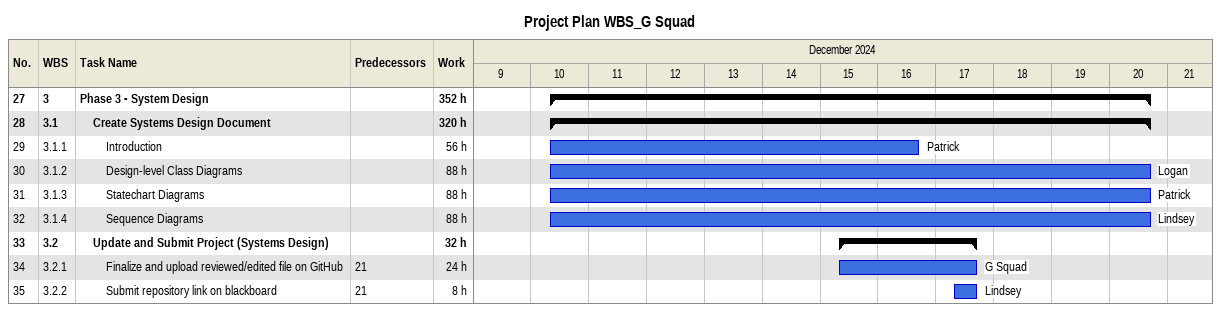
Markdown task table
Project Plan WBS_G Squad

| ID | WBS | Task | Start | Finish | Predecessors | Resources | Work (h) |
|---|---|---|---|---|---|---|---|
| 27 | 3 | **Phase 3 - System Design** | 2024-12-10 | 2024-12-20 |  |  | 352 |
| 28 | 3.1 | **Create Systems Design Document** | 2024-12-10 | 2024-12-20 |  |  | 320 |
| 29 | 3.1.1 | Introduction | 2024-12-10 | 2024-12-16 |  | Patrick | 56 |
| 30 | 3.1.2 | Design-level Class Diagrams | 2024-12-10 | 2024-12-20 |  | Logan | 88 |
| 31 | 3.1.3 | Statechart Diagrams | 2024-12-10 | 2024-12-20 |  | Patrick | 88 |
| 32 | 3.1.4 | Sequence Diagrams | 2024-12-10 | 2024-12-20 |  | Lindsey | 88 |
| 33 | 3.2 | **Update and Submit Project (Systems Design)** | 2024-12-15 | 2024-12-17 |  |  | 32 |
| 34 | 3.2.1 | Finalize and upload reviewed/edited file on GitHub | 2024-12-15 | 2024-12-17 | 21 | G Squad | 24 |
| 35 | 3.2.2 | Submit repository link on blackboard | 2024-12-17 | 2024-12-17 | 21 | Lindsey | 8 |
